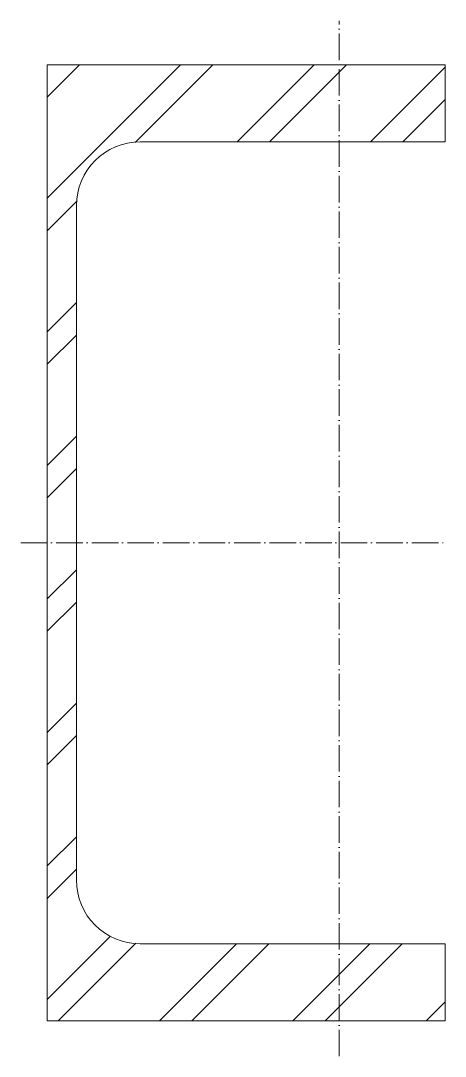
# Model space of a CAD drawing. Header units: metres. Extents: x -5 to 75, y -97 to 98.
import ezdxf

# ---------------------------------------------------------------- set-up
doc = ezdxf.new("R2010")
doc.units = ezdxf.units.M
doc.linetypes.add('MV_hartlijn_staal', pattern=[6.6, 5, -0.8, 0, -0.8])
doc.layers.add('A-DETL-GENF', color=92, linetype='Continuous', lineweight=18)

# ---------------------------------------------------------------- blocks, each defined once
blk = doc.blocks.new('28 Staalprofielen- UPE-2d - UPE180-4450835-00_0 Basismaterialen')
at = {"layer": 'A-DETL-GENF', "lineweight": 13}
h = blk.add_hatch(dxfattribs=at)
h.set_pattern_fill('FP_292', color=256, style=0, pattern_type=2)
h.set_pattern_definition([(225, (-2945.222, -2509.265), (12.57236, -12.57236), []), (225, (-2945.222, -2528.315), (12.57236, -12.57236), [])])
h.paths.add_polyline_path([(0, 90), (0, -90), (75, -90), (75, -75.5), (17.52, -75.5), (14.41, -75.09), (11.51, -73.89), (9.02, -71.98), (7.11, -69.49), (5.91, -66.59), (5.5, -63.48), (5.5, 63.48), (5.91, 66.59), (7.11, 69.49), (9.02, 71.98), (11.51, 73.89), (14.41, 75.09), (17.52, 75.5), (75, 75.5), (75, 90)])
at = {"layer": 'A-DETL-GENF', "linetype": 'MV_hartlijn_staal', "lineweight": 13}
for p, q in [((55, -96.68), (55, 98.32)), ((-5, 0), (75, 0))]:
    blk.add_line(p, q, dxfattribs=at)
at = {"layer": 'A-DETL-GENF'}
for p, q in [((75, 90), (0, 90)), ((0, 90), (0, -90)), ((0, -90), (0, 90)), ((0, 90), (75, 90)), ((75, 75.5), (75, 90)), ((75, 90), (75, 75.5)), ((17.52, 75.5), (75, 75.5)), ((75, 75.5), (17.52, 75.5)), ((5.5, -63.48), (5.5, 63.48)), ((5.5, 63.48), (5.5, -63.48)), ((75, -75.5), (17.52, -75.5)), ((17.52, -75.5), (75, -75.5)), ((75, -90), (75, -75.5)), ((75, -75.5), (75, -90)), ((0, -90), (75, -90)), ((75, -90), (0, -90))]:
    blk.add_line(p, q, dxfattribs=at)
for centre, start, end in [((17.52, 63.48), 90, 180), ((17.52, 63.48), 90, 180), ((17.52, -63.48), 180, 270), ((17.52, -63.48), 180, 270)]:
    blk.add_arc(centre, 12.02, start, end, dxfattribs=at)

msp = doc.modelspace()

# ---------------------------------------------------------------- block references
msp.add_blockref('28 Staalprofielen- UPE-2d - UPE180-4450835-00_0 Basismaterialen', (0, 0))

doc.saveas('drawing.dxf')
